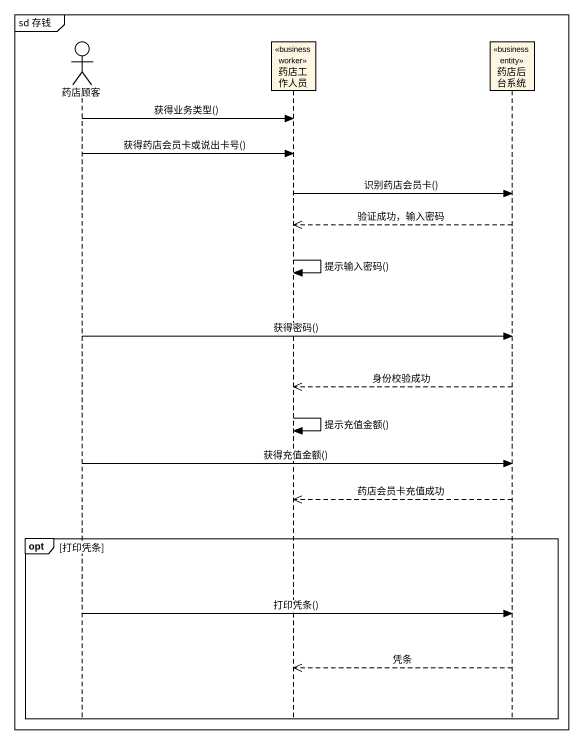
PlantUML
@startuml
mainframe sd 存钱
hide footbox
actor 药店顾客
participant 药店工作人员 <<business worker>>
participant 药店后台系统 <<business entity>>

药店顾客 -> 药店工作人员 : 获得业务类型()
药店顾客 -> 药店工作人员 : 获得药店会员卡或说出卡号()
药店工作人员 -> 药店后台系统 : 识别药店会员卡()
药店后台系统 -->> 药店工作人员 : 验证成功，输入密码
药店工作人员 -> 药店工作人员 : 提示输入密码()
药店顾客 -> 药店后台系统 : 获得密码()
药店后台系统 -->> 药店工作人员 : 身份校验成功
药店工作人员 -> 药店工作人员 : 提示充值金额()
药店顾客 -> 药店后台系统 : 获得充值金额()
药店后台系统 -->> 药店工作人员 : 药店会员卡充值成功
opt 打印凭条
  药店顾客 -> 药店后台系统 : 打印凭条()
  药店后台系统 -->> 药店工作人员 : 凭条
end
@enduml
